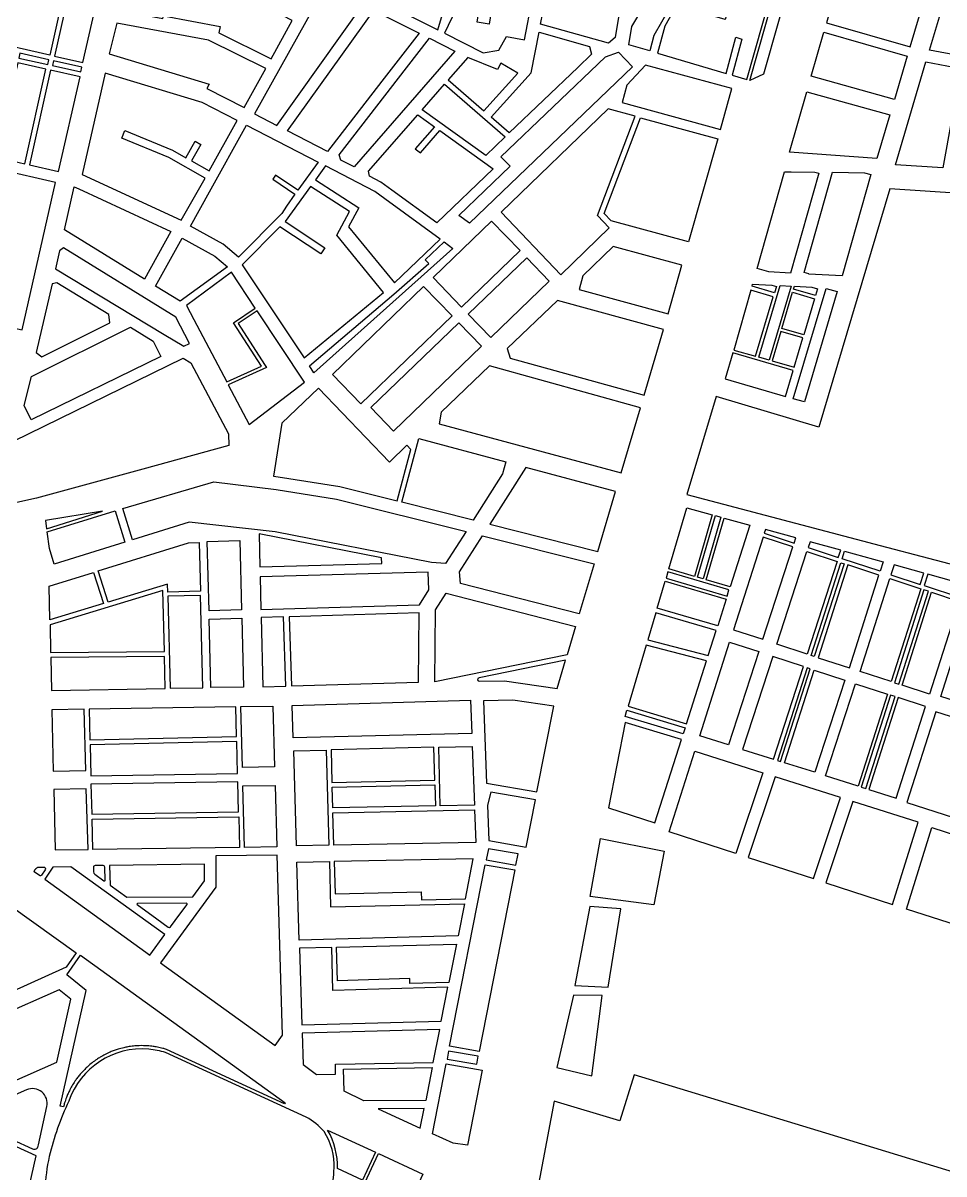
# Model space of a CAD drawing. Extents: x 407811 to 416949, y 4498993 to 4508589.
# Drawn here: x 409606 to 410173, y 4501541 to 4502249 of the extents above; entities that cross this region are included whole.
import ezdxf

# ---------------------------------------------------------------- set-up
doc = ezdxf.new("R2010")
doc.units = 0
doc.header["$LTSCALE"] = 40
doc.header["$MEASUREMENT"] = 0
doc.layers.add('Images', color=253, linetype='CONTINUOUS')
doc.layers.add('ΟΙΚ. ΤΕΤΡΑΓΩΝΑ ΣΤΑΥΡΟΥΠΟΛΗ', color=74, linetype='CONTINUOUS')
picture_1 = doc.add_image_def('image1.tif', size_in_pixel=(10278, 10088))

msp = doc.modelspace()

# ---------------------------------------------------------------- linework, layer by layer
at = {"layer": 'ΟΙΚ. ΤΕΤΡΑΓΩΝΑ ΣΤΑΥΡΟΥΠΟΛΗ'}
for points in [[(409899.87, 4502345.05), (410013.86, 4502325.56), (410022.02, 4502321.91), (410031.59, 4502318.01), (410049.05, 4502314.26), (410041.73, 4502285.48), (410030.59, 4502288.33), (410016.46, 4502263.32), (410008.27, 4502265.72), (409994.2, 4502241.02), (409991.6, 4502231.41), (409978.77, 4502235.2), (409980.56, 4502246.5), (410005.85, 4502288.91), (410003.32, 4502290.54), (409988.48, 4502299.9), (409906.59, 4502311.17), (409896.55, 4502331.37)], [(410119.66, 4502316.47), (410100.31, 4502248.67), (410151.83, 4502233.95), (410171.95, 4502301.56)], [(409581.84, 4502305.95), (409636.71, 4502293.59), (409622.36, 4502228.92), (409567.49, 4502241.3)], [(409847.54, 4502299.36), (409833.74, 4502258.22), (409861.1, 4502244.45), (409876.43, 4502295.52)], [(409880.68, 4502294.93), (409872.2, 4502256.91), (409865.34, 4502242.31), (409889.09, 4502230.3), (409898.81, 4502231.83), (409903.51, 4502240.37), (409914.44, 4502238.28), (409919.23, 4502263.07), (409895.77, 4502266.77), (409892.81, 4502247.84), (409885.4, 4502249.06), (409892.36, 4502293.34)], [(409673.18, 4502290.43), (409665.36, 4502256.33), (409692, 4502251.37), (409692.34, 4502252.99), (409727.31, 4502246.44), (409726.38, 4502242.52), (409758.6, 4502226.59), (409771.59, 4502250.05), (409747.33, 4502262.81), (409748.97, 4502266.5), (409773.54, 4502253.54), (409783.67, 4502271.88), (409751.01, 4502272.93)], [(410048.62, 4502292.33), (410038.01, 4502250.68), (410017.38, 4502256.76), (410018.31, 4502259.61), (410009.69, 4502262.15), (410000.88, 4502246.68), (409996.41, 4502230.01), (410038.58, 4502217.57), (410044.53, 4502239.8), (410048.2, 4502238.6), (410042.25, 4502216.43), (410051.38, 4502213.78), (410071.5, 4502284.89)], [(409636.66, 4502279.51), (409625.29, 4502228.26), (409642.72, 4502224.33), (409654.35, 4502275.53)], [(410073.4, 4502284.27), (410080.06, 4502282.1), (410061.66, 4502217.04), (410053.3, 4502213.22)], [(409790.73, 4502269.11), (409748.38, 4502192.71), (409762, 4502185.66), (409815.11, 4502259.78), (409802.07, 4502266.38)], [(409927.14, 4502261.86), (409972.73, 4502254.71), (409970.36, 4502239.6), (409966.3, 4502236.11), (409924.45, 4502247.93)], [(410172.97, 4502262.87), (410188.94, 4502260.38), (410182.36, 4502228.41), (410163.77, 4502231.91)], [(409826.68, 4502212.82), (409793.18, 4502169.63), (409768.65, 4502182.26), (409821.8, 4502256.38), (409849.59, 4502242.43)], [(409663.58, 4502248.53), (409658.82, 4502229.59), (409720.39, 4502210.97), (409719.02, 4502208.36), (409741.95, 4502196.54), (409755.25, 4502220.55), (409719.97, 4502237.97)], [(409947.25, 4502221.23), (409905.17, 4502180.95), (409893.96, 4502190.66), (409918.67, 4502217.96), (409923.5, 4502243), (409954.58, 4502234.21), (409955.78, 4502229.39)], [(410098.65, 4502242.93), (410150.13, 4502228.21), (410142.21, 4502201.61), (410090.95, 4502215.9)], [(409603.99, 4502229.99), (409603.32, 4502227.07), (409621.13, 4502223.1), (409621.71, 4502225.99)], [(409972.4, 4502230.72), (409981.07, 4502221.69), (409880.64, 4502125.41), (409874.01, 4502130.24), (409905.6, 4502160.51), (409900.05, 4502166.34), (409964.28, 4502227.87)], [(409602.65, 4502224.14), (409589.33, 4502166.09), (409606.94, 4502162.02), (409619.87, 4502220.26)], [(409624.64, 4502225.34), (409623.99, 4502222.41), (409641.39, 4502218.48), (409642.05, 4502221.41)], [(409879.58, 4502227.39), (409867.59, 4502213.68), (409889.43, 4502194.62), (409910.32, 4502217.68), (409900.05, 4502223.83), (409897.8, 4502220.09)], [(409989.09, 4502222.68), (409977.54, 4502210.28), (409974.65, 4502199.66), (410035.1, 4502183.2), (410042.18, 4502208.22)], [(410161.6, 4502224.73), (410183.03, 4502220.66), (410172.03, 4502159.52), (410142.76, 4502161.44)], [(409622.79, 4502219.6), (409609.87, 4502161.35), (409627.73, 4502157.22), (409640.97, 4502215.5)], [(409668.51, 4502182.47), (409697.82, 4502170.43), (409706.06, 4502165.72), (409711.77, 4502175.95), (409715.26, 4502173.94), (409709.55, 4502163.77), (409720.39, 4502157.61), (409737.6, 4502188.67), (409716.05, 4502199.81), (409656.52, 4502217.75), (409654.06, 4502206.94), (409642.25, 4502155.49), (409703.24, 4502127.3), (409717.96, 4502153.24), (409695.58, 4502165.94), (409666.62, 4502177.86)], [(409865.35, 4502211.07), (409902.72, 4502178.58), (409890.74, 4502167.06), (409851.5, 4502195.18)], [(410088.21, 4502206.28), (410139.36, 4502192.06), (410131.42, 4502165.34), (410077.61, 4502169.2)], [(409965.93, 4502195.82), (409900.07, 4502132.34), (409936.8, 4502093.79), (409966.65, 4502122.53), (409959.38, 4502130.11), (409982.63, 4502191.27)], [(409848.85, 4502192.19), (409859.23, 4502184.72), (409847.22, 4502171.14), (409850.5, 4502168.75), (409862.51, 4502182.4), (409895.23, 4502158.92), (409860.5, 4502125.67), (409832.83, 4502145.87), (409826.01, 4502150.77), (409819.1, 4502154.34), (409818.52, 4502157.38)], [(409986, 4502190.35), (410033.46, 4502177.43), (410015.51, 4502114.03), (409967.95, 4502126.95), (409963.64, 4502131.45)], [(409720.73, 4502144.86), (409743.37, 4502185.72), (409787.47, 4502163.02), (409774.94, 4502145.69), (409761.33, 4502155.04), (409759.69, 4502152.61), (409773.22, 4502143.32), (409767.98, 4502136.03), (409765.14, 4502131.35), (409738.56, 4502104.63), (409729.06, 4502112.54), (409709.02, 4502123.72)], [(409605.37, 4502059.9), (409625.94, 4502150.45), (409591.98, 4502158.29), (409572.37, 4502067.14)], [(409791.98, 4502160.69), (409785.8, 4502152.15), (409812.51, 4502134.92), (409806.28, 4502123.27), (409834.5, 4502088.82), (409862.57, 4502115.72), (409828.61, 4502140.52), (409822.4, 4502145.04)], [(410078.63, 4502157.08), (410093.23, 4502156.9), (410095.64, 4502156.22), (410078.25, 4502094.8), (410064.87, 4502095.53), (410057.65, 4502097.65), (410074.49, 4502157.13)], [(410104.1, 4502156.77), (410123.78, 4502156.52), (410127.63, 4502155.43), (410109.97, 4502093.06), (410089.51, 4502094.18), (410089.54, 4502094.31), (410086.66, 4502095.15)], [(409640.19, 4502146.53), (409696.8, 4502120.26), (409680.6, 4502091.01), (409631.36, 4502121.41), (409637.41, 4502147.83)], [(409782.84, 4502148.1), (409767.2, 4502126.41), (409791.71, 4502110.33), (409789.23, 4502106.59), (409764.01, 4502123.17), (409740.8, 4502099.81), (409778.82, 4502042.7), (409827.72, 4502082.9), (409798.95, 4502118.06), (409806.76, 4502132.65)], [(410139.39, 4502146.63), (410095.74, 4502000.03), (410032.49, 4502018.86), (410014.52, 4501958.5), (410133.45, 4501927.27), (410252.39, 4501896.04), (410371.33, 4501864.82), (410368.54, 4501813.9), (410452.23, 4501794.83), (410481.97, 4501853.84), (410522.19, 4502033.67), (410547.52, 4502073.39), (410484.29, 4502116.9), (410362.86, 4502131.91), (410251.13, 4502139.27)], [(409894.31, 4502126.78), (409911.76, 4502108.57), (409875.71, 4502073.89), (409858.25, 4502092.03), (409870.69, 4502104)], [(409703.78, 4502116.3), (409723.89, 4502105.12), (409731.7, 4502098.59), (409702.55, 4502077.44), (409687.41, 4502086.8)], [(409692.78, 4502057.04), (409704.76, 4502049.81), (409708.3, 4502051.55), (409699.85, 4502067.57), (409630.74, 4502110.24), (409628.38, 4502108.37), (409625.86, 4502097.37)], [(409870.49, 4502109.94), (409784.95, 4502033.5), (409782.17, 4502037.68), (409834.12, 4502081.75), (409855.56, 4502100.69), (409853.48, 4502102.86), (409865.03, 4502113.93)], [(409969.11, 4502111.09), (409950.49, 4502093.17), (409948.17, 4502084.69), (410002.95, 4502069.63), (410011.43, 4502099.59)], [(409915.91, 4502104.24), (409879.87, 4502069.57), (409893.71, 4502055.19), (409929.72, 4502089.84)], [(409710.94, 4502066.3), (409731.24, 4502027.86), (409752.73, 4502037.54), (409735.47, 4502064.21), (409748.85, 4502073.29), (409734.1, 4502095.39), (409706.48, 4502074.76)], [(409626.77, 4502088.68), (409623.77, 4502088.25), (409614.04, 4502045.85), (409617.4, 4502043.22), (409659.31, 4502064.08), (409658.78, 4502069.39)], [(410068.35, 4502082.63), (410054.54, 4502086.68), (410054.93, 4502088.06), (410066.65, 4502087.42), (410069.52, 4502086.58)], [(410071.78, 4502087.14), (410078.6, 4502086.77), (410065.04, 4502041.26), (410058.66, 4502043.09)], [(409852.46, 4502086.44), (409796.35, 4502032.37), (409813.71, 4502014.25), (409869.99, 4502068.39)], [(410067.63, 4502080.23), (410053.86, 4502084.27), (410043.44, 4502047.46), (410056.74, 4502043.64)], [(410079.54, 4502082.94), (410092.98, 4502079.01), (410086.37, 4502056.81), (410072.94, 4502060.76)], [(410100.1, 4502085.39), (410106.97, 4502083.35), (410086.76, 4502015.48), (410079.88, 4502017.48)], [(410080.65, 4502086.65), (410091.29, 4502086.07), (410094.78, 4502085.05), (410093.55, 4502080.93), (410080.12, 4502084.86)], [(409934.73, 4502078.01), (409903.95, 4502048.39), (409905.7, 4502042.5), (409988.11, 4502019.62), (410000.1, 4502060.04)], [(409754.49, 4502038.5), (409755.68, 4502036.65), (409732.17, 4502026.05), (409745.04, 4502001.69), (409779.18, 4502027.76), (409749.95, 4502071.6), (409738.22, 4502063.7)], [(409671.97, 4502061.41), (409686.08, 4502052.94), (409690.7, 4502043.49), (409610.99, 4502004.44), (409606.61, 4502013.39), (409611.04, 4502031.08)], [(409874.17, 4502064.09), (409820.02, 4502012), (409833.84, 4501997.58), (409888.07, 4502049.77)], [(410072.37, 4502058.84), (410066.97, 4502040.7), (410080.42, 4502036.84), (410085.8, 4502054.9)], [(410042.78, 4502045.66), (410038.03, 4502029.65), (410075.08, 4502018.88), (410079.84, 4502034.88)], [(409679.55, 4501974.19), (409614.28, 4501956.37), (409472.42, 4501924.91), (409470.57, 4501931.6), (409477.9, 4501964.63), (409600.01, 4501991.29), (409704.44, 4502042.44), (409709.23, 4502039.55), (409732.25, 4501995.92), (409732.59, 4501988.67)], [(409892.89, 4502037.75), (409863.27, 4502009.24), (409861.96, 4502002.03), (409973.97, 4501971.95), (409985.84, 4502011.95)], [(409787.71, 4502024.04), (409765.25, 4502002.39), (409760.03, 4501969.88), (409762.84, 4501969.52), (409800.89, 4501963.55), (409836.2, 4501954.65), (409844.61, 4501986.34), (409842.14, 4501988.91), (409831.34, 4501978.51)], [(409849.47, 4501992.96), (409903.01, 4501978.58), (409901, 4501971.3), (409882.94, 4501942.86), (409839.11, 4501953.91)], [(409915.37, 4501975.26), (409893.15, 4501940.29), (409959.61, 4501923.53), (409970.56, 4501960.44)], [(409723.41, 4501966.46), (409761.72, 4501961.6), (409798.84, 4501955.77), (409878.52, 4501935.91), (409865.91, 4501916.04), (409857.35, 4501916.77), (409761.1, 4501935.53), (409708.05, 4501941.52), (409673.32, 4501930.73), (409667.33, 4501950.03)], [(409654.8, 4501948.23), (409619.75, 4501942.51), (409620.43, 4501937.56)], [(409662.55, 4501948.54), (409668.54, 4501929.25), (409625.09, 4501915.76), (409622.12, 4501925.31), (409620.71, 4501935.55)], [(410003.39, 4501912.89), (410014.52, 4501950.42), (410030.11, 4501946.12), (410019.15, 4501908.23)], [(410032.04, 4501945.58), (410035.42, 4501944.65), (410024.42, 4501906.68), (410021.07, 4501907.67)], [(410037.34, 4501944.12), (410053.21, 4501939.74), (410041.1, 4501901.75), (410026.34, 4501906.11)], [(409751.16, 4501934.41), (409751.67, 4501914.02), (409826.63, 4501916.1), (409826.53, 4501919.72)], [(409888.64, 4501933.18), (409957.33, 4501915.86), (409948.22, 4501885.14), (409875.07, 4501903.91), (409874.5, 4501910.91)], [(410061.35, 4501932.32), (410043.2, 4501875.4), (410061.28, 4501869.53), (410079.73, 4501926.3)], [(410062.86, 4501937.07), (410062.11, 4501934.7), (410080.5, 4501928.68), (410081.55, 4501931.91)], [(409658.32, 4501892.39), (409652.05, 4501911.56), (409707.83, 4501928.88), (409714.32, 4501929.05), (409715.06, 4501899.06), (409694.94, 4501898.52), (409694.82, 4501903.44)], [(409739.26, 4501930.26), (409740.34, 4501887.57), (409720.36, 4501886.99), (409719.3, 4501929.76)], [(410090.24, 4501929.51), (410089.06, 4501925.88), (410107.66, 4501919.8), (410109.11, 4501924.3)], [(410088.28, 4501923.51), (410106.9, 4501917.42), (410088.58, 4501860.34), (410069.75, 4501866.48)], [(410111.52, 4501923.63), (410135.19, 4501917.1), (410133.34, 4501911.4), (410110.04, 4501919.02)], [(409649.18, 4501910.67), (409655.45, 4501891.52), (409622.42, 4501881.52), (409621.96, 4501902.22)], [(409855.22, 4501910.89), (409751.83, 4501908.02), (409752.33, 4501887.92), (409849.84, 4501890.75), (409855.64, 4501899.88)], [(410040.37, 4501899.88), (410002.82, 4501910.97), (410001.68, 4501907.13), (410039.24, 4501896.05)], [(410109.28, 4501916.64), (410111.18, 4501916.02), (410092.86, 4501858.94), (410090.95, 4501859.56)], [(410113.55, 4501915.24), (410095.23, 4501858.16), (410114.45, 4501851.88), (410132.62, 4501909)], [(410141.94, 4501915.23), (410139.99, 4501909.22), (410158.08, 4501903.3), (410160.26, 4501910.18)], [(410001.12, 4501905.22), (410038.67, 4501894.13), (410033.46, 4501877.78), (409996.21, 4501888.68)], [(410139.27, 4501906.83), (410158.37, 4501900.58), (410140.25, 4501843.45), (410121.11, 4501849.71)], [(410162.67, 4501909.51), (410160.46, 4501902.53), (410182.76, 4501895.23), (410185.33, 4501903.25)], [(409691.92, 4501899.43), (409622.5, 4501878.41), (409622.88, 4501861.35), (409692.86, 4501862.01)], [(409715.12, 4501896.48), (409695, 4501896.14), (409696.43, 4501839.35), (409716.53, 4501839.7)], [(409866.24, 4501897.91), (409945.95, 4501877.47), (409940.72, 4501859.86), (409859.38, 4501843.35), (409859.68, 4501887.58)], [(410160.27, 4501899.96), (410142.15, 4501842.83), (410145, 4501841.9), (410163.12, 4501899.02)], [(410165.03, 4501898.4), (410182, 4501892.85), (410163.76, 4501835.77), (410146.9, 4501841.28)], [(410208.68, 4501822.29), (410170.65, 4501834.34), (410192.08, 4501901.39), (410233, 4501890.09), (410211.54, 4501821.39)], [(409740.46, 4501882.57), (409741.53, 4501840.12), (409721.53, 4501839.78), (409720.48, 4501881.99)], [(409766.28, 4501883.32), (409752.46, 4501882.92), (409753.53, 4501840.28), (409767.59, 4501840.69)], [(409771.09, 4501840.79), (409849.38, 4501843.08), (409849.66, 4501885.75), (409769.78, 4501883.42)], [(409995.36, 4501885.81), (409990.44, 4501869.23), (410027.65, 4501859.55), (410032.55, 4501874.92)], [(410040.76, 4501867.77), (410058.81, 4501861.93), (410040.15, 4501804.5), (410022.39, 4501810.14)], [(409978.3, 4501828.31), (410014.23, 4501817.46), (410026.58, 4501856.21), (409989.45, 4501865.87)], [(409692.94, 4501859.01), (409622.94, 4501858.35), (409623.39, 4501838.1), (409693.43, 4501839.3)], [(410067.28, 4501858.88), (410048.73, 4501801.78), (410067.84, 4501795.72), (410086.13, 4501852.72)], [(410088.51, 4501851.94), (410070.22, 4501794.97), (410072.13, 4501794.36), (410090.41, 4501851.32)], [(410092.79, 4501850.54), (410111.62, 4501844.39), (410093.2, 4501787.68), (410074.51, 4501793.61)], [(410118.28, 4501842.21), (410137.83, 4501835.83), (410119.87, 4501779.22), (410099.87, 4501785.56)], [(410139.73, 4501835.21), (410121.77, 4501778.61), (410124.63, 4501777.71), (410142.58, 4501834.27)], [(410144.48, 4501833.65), (410126.54, 4501777.1), (410143.3, 4501771.78), (410161.32, 4501828.15)], [(409643.53, 4501826.44), (409623.69, 4501826.1), (409624.53, 4501788.32), (409644.59, 4501788.81)], [(409736.87, 4501828.04), (409646.53, 4501826.49), (409647.06, 4501807.69), (409737.36, 4501809.66)], [(409759.61, 4501828.43), (409760.65, 4501790.96), (409740.87, 4501790.65), (409739.87, 4501828.1)], [(409881.3, 4501832.01), (409882.06, 4501811.66), (409772.16, 4501808.9), (409771.61, 4501828.8)], [(409907.31, 4501832.14), (409889.32, 4501831.74), (409891.21, 4501780.93), (409922.2, 4501775.76), (409932.57, 4501828.41)], [(410013.47, 4501815.08), (410012.25, 4501811.27), (409976.45, 4501822.08), (409977.59, 4501825.91)], [(409976.46, 4501818.42), (409966.13, 4501765.94), (409994.82, 4501756.61), (410011.19, 4501807.93)], [(410205.11, 4501812.93), (410167.61, 4501824.81), (410149.81, 4501769.16), (410189.97, 4501756.18), (410207.97, 4501812.03)], [(409737.44, 4501806.66), (409647.14, 4501804.69), (409647.68, 4501785.48), (409737.97, 4501786.89)], [(409792.47, 4501801.41), (409794.12, 4501742.87), (409774.1, 4501742.48), (409772.53, 4501800.91)], [(409858.74, 4501803.07), (409795.47, 4501801.48), (409796.03, 4501781.47), (409859.27, 4501782.94)], [(409882.36, 4501803.67), (409883.71, 4501767.56), (409862.69, 4501767.15), (409861.74, 4501803.15)], [(410019.35, 4501800.61), (410061.11, 4501787.36), (410044.65, 4501737.78), (410003.57, 4501751.13)], [(410068.74, 4501784.94), (410052.26, 4501735.31), (410092.37, 4501722.27), (410108.94, 4501772.19)], [(409644.79, 4501777.51), (409624.78, 4501777.03), (409625.61, 4501739.99), (409645.91, 4501740.25)], [(409738.1, 4501781.89), (409647.7, 4501780.48), (409648.26, 4501761.95), (409738.59, 4501763.33)], [(409761.09, 4501779.66), (409762.11, 4501741.78), (409742.18, 4501741.52), (409741.17, 4501779.35)], [(409859.35, 4501779.94), (409859.69, 4501767.09), (409796.47, 4501765.85), (409796.12, 4501778.47)], [(409893.87, 4501775.42), (409891.72, 4501767.46), (409892.53, 4501745.68), (409915.48, 4501741.66), (409921.23, 4501770.85)], [(410116.57, 4501769.77), (410099.98, 4501719.8), (410141.05, 4501706.45), (410156.8, 4501757.01)], [(409883.82, 4501764.56), (409884.56, 4501744.58), (409797.12, 4501742.92), (409796.56, 4501762.86)], [(409738.67, 4501760.34), (409739.18, 4501741.48), (409648.91, 4501740.29), (409648.35, 4501758.95)], [(410149.59, 4501703.58), (410165.19, 4501753.68), (410283.25, 4501715.5), (410267.72, 4501665.47), (410243.11, 4501673.47)], [(409890.99, 4501733.77), (409909.22, 4501730.58), (409910.57, 4501737.45), (409892.35, 4501740.64)], [(409961.25, 4501746.89), (410000.45, 4501739.16), (409994.05, 4501706.2), (409954.84, 4501711.39)], [(409762.26, 4501736.78), (409724.57, 4501736.28), (409724.58, 4501717.03), (409690.46, 4501670.52), (409761.06, 4501619.68), (409765.65, 4501626.05)], [(409882.99, 4501734.55), (409797.41, 4501732.93), (409797.97, 4501713.01), (409850.98, 4501714.19), (409851.08, 4501709.2), (409878.12, 4501709.8)], [(409635.37, 4501729.5), (409624.15, 4501729.43), (409619.26, 4501721.86), (409681.56, 4501676.99), (409683.97, 4501675.19), (409693.18, 4501687.86)], [(409717.58, 4501731.19), (409659.21, 4501730.43), (409659.58, 4501718.23), (409669.82, 4501710.85), (409710.39, 4501711.16), (409717.58, 4501720.9)], [(409794.41, 4501732.87), (409795.2, 4501704.95), (409877.53, 4501706.79), (409873.63, 4501687.02), (409775.87, 4501684.51), (409774.4, 4501732.49)], [(409890.41, 4501730.82), (409908.64, 4501727.63), (409886.65, 4501615.99), (409868.42, 4501619.18)], [(409598.74, 4501705.06), (409638.59, 4501676.62), (409632.43, 4501667.78), (409553.81, 4501632.3), (409551.29, 4501637.78)], [(409954.83, 4501705.05), (409945.58, 4501656.46), (409966.1, 4501655.54), (409973.8, 4501703.72)], [(409795.9, 4501680.02), (409776.02, 4501679.51), (409777.46, 4501632.26), (409863.3, 4501634.57), (409867.42, 4501655.47), (409796.65, 4501653.4)], [(409872.64, 4501681.99), (409868.01, 4501658.49), (409844.02, 4501657.79), (409843.93, 4501660.79), (409799.48, 4501659.49), (409798.9, 4501680.1)], [(409628.11, 4501653.95), (409553.57, 4501620.99), (409569.81, 4501584.29), (409626.64, 4501609.34), (409635.28, 4501648.24)], [(409944.58, 4501650.53), (409934.36, 4501606.16), (409955.86, 4501601.02), (409962.3, 4501650.47)], [(409862.31, 4501629.54), (409777.62, 4501627.26), (409778.21, 4501607.87), (409786.56, 4501601.86), (409798.25, 4501602.06), (409798.12, 4501608.06), (409858.28, 4501609.1)], [(409867.84, 4501616.24), (409866.88, 4501611.33), (409885.1, 4501608.14), (409886.07, 4501613.04)], [(409857.69, 4501606.09), (409853.7, 4501585.84), (409815.71, 4501585.69), (409803.48, 4501591.5), (409803.19, 4501605.15)], [(409866.3, 4501608.39), (409888.46, 4501604.5), (409879.38, 4501558.39), (409870.55, 4501559.55), (409857.83, 4501565.4)], [(409852.72, 4501580.83), (409824.49, 4501580.72), (409850.35, 4501568.84)], [(409565.8, 4501573.78), (409526.45, 4501556.44), (409524.44, 4501548.79), (409605.01, 4501511.81), (409613.88, 4501551.81)], [(409824.69, 4501553.12), (409851.95, 4501540.59), (409832.5, 4501498.35), (409805.04, 4501510.97)]]:
    msp.add_lwpolyline(points, close=True, dxfattribs=at)
at = {"layer": 'ΟΙΚ. ΤΕΤΡΑΓΩΝΑ ΣΤΑΥΡΟΥΠΟΛΗ', "ltscale": 0.8}
msp.add_lwpolyline([(409855.95, 4502239.22), (409871.67, 4502231.3), (409809.59, 4502160.07), (409801.55, 4502164.16), (409800.42, 4502167.54), (409841.87, 4502221.02)], close=True, dxfattribs=at)
at = {"layer": 'ΟΙΚ. ΤΕΤΡΑΓΩΝΑ ΣΤΑΥΡΟΥΠΟΛΗ'}
for points in [[(409939.76, 4501856.6), (409886.52, 4501845.8, 0.906071), (409886.78, 4501843.69), (409902.12, 4501844.03), (409934.6, 4501839.23)], [(409618.58, 4501729.4, -0.592715), (409619.48, 4501727.73), (409617.36, 4501724.45, -0.429636), (409616.01, 4501724.2), (409612.77, 4501726.53, -0.022783), (409612.89, 4501726.91, -0.021807), (409613.05, 4501727.27, -0.021693), (409613.23, 4501727.61, -0.026932), (409613.5, 4501728.01, -0.030685), (409613.86, 4501728.43, -0.030314), (409614.26, 4501728.8, -0.031081), (409614.71, 4501729.12, -0.031094), (409615.2, 4501729.38)], [(409655.21, 4501730.37), (409650.21, 4501730.31, 0.419239), (409649.24, 4501729.3), (409649.33, 4501726.44, 0.233213), (409650.05, 4501725.09), (409655.71, 4501721.02, 0.616725), (409656.48, 4501721.44), (409656.24, 4501729.39, 0.409231)], [(409676.11, 4501706.32), (409688.33, 4501697.52), (409695.3, 4501692.5, 0.402003), (409696.71, 4501692.7), (409702.39, 4501700.36), (409706.83, 4501706.34, 0.612354), (409706.41, 4501707.13), (409676.31, 4501706.9, 0.705155)], [(409634.73, 4501592.39, 0.01301), (409633.61, 4501590.03, 0.012992), (409632.61, 4501587.63, 0.017377), (409631.48, 4501584.34, 0.012913), (409630.79, 4501581.86), (409628.84, 4501582.29), (409644.65, 4501653.56), (409632.76, 4501663.03), (409641.21, 4501675.18), (409767.16, 4501584.48), (409766.87, 4501583.85), (409694.15, 4501617.23, 0.011371), (409691.95, 4501617.87, 0.01734), (409688.56, 4501618.66, 0.012942), (409685.99, 4501619.08, 0.017345), (409682.54, 4501619.45, 0.017341), (409677.33, 4501619.54, 0.01734), (409673.86, 4501619.29, 0.017341), (409670.42, 4501618.81, 0.012951), (409667.87, 4501618.29, 0.017353), (409664.51, 4501617.39, 0.012954), (409662.04, 4501616.56, 0.01296), (409659.62, 4501615.61, 0.017357), (409656.47, 4501614.14, 0.017355), (409653.43, 4501612.45, 0.01297), (409651.24, 4501611.05, 0.017378), (409648.44, 4501609.02, 0.017455), (409645.77, 4501606.78, 0.012989), (409643.88, 4501604.98, 0.017372), (409641.51, 4501602.44, 0.012977), (409639.85, 4501600.43, 0.012985), (409638.3, 4501598.34, 0.017387), (409636.42, 4501595.44, 0.017522)], [(409683.27, 4501617.37, 0.342721), (409634.06, 4501585.44, 0.049171), (409621.98, 4501551.4, 0.000099), (409621.97, 4501551.35, 0.038683), (409619.39, 4501531.25, 0.016137), (409620.09, 4501528.24, 0.218364), (409645.56, 4501497.59), (409727.08, 4501460.18, 0.00783), (409728.36, 4501459.85, 0.262263), (409767.99, 4501471.35, 0.013817), (409769.59, 4501473.07, 0.021985), (409784.12, 4501500.49, 0.003515), (409786.22, 4501504.99, 0.112409), (409797.12, 4501540.58, 0.009493), (409797.31, 4501543.85, 0.157099), (409791.22, 4501566.72, 0.092535), (409780.21, 4501575.53), (409693.6, 4501615.28, 0.058848)], [(409607.99, 4501592.38), (409574.05, 4501577.42, 0.647238), (409574.02, 4501573.33), (409611.82, 4501556.05, 0.477278), (409615.19, 4501557.73), (409615.39, 4501558.59), (409620.59, 4501582.05, 0.614556)], [(409793.35, 4501567.53), (409822.87, 4501553.95), (409814.85, 4501536.73), (409799.44, 4501543.92, 0.13861)]]:
    msp.add_lwpolyline(points, format="xyb", close=True, dxfattribs=at)
msp.add_lwpolyline([(410336.15, 4501493.73), (410218.09, 4501529.71), (410100.03, 4501565.69), (409981.97, 4501601.67), (409973.11, 4501573.22), (409932.76, 4501585.5), (409912.56, 4501477.68), (409892.36, 4501369.85), (409872.16, 4501262.02), (409851.96, 4501154.2), (409831.76, 4501046.37), (409811.56, 4500938.54), (409937.3, 4500937.1), (410063.04, 4500935.66), (410134.92, 4500934.83, 0.08627), (410193.32, 4500956.77, 0.092422), (410241.86, 4501009.03, -0.097169), (410343.76, 4501056.57), (410364.58, 4501158.93), (410385.39, 4501261.3), (410406.2, 4501363.67), (410427.02, 4501466.03), (410336.15, 4501493.73)], format="xyb", dxfattribs=at)

# ---------------------------------------------------------------- pictures from other files: only their frames are drawn
at = {"layer": 'Images'}
image = msp.add_image(picture_1, insert=(408162.93, 4500066.58), size_in_units=(8683.96, 8523.43), rotation=-0.692303, dxfattribs=at)
image.dxf.flags = 15

doc.saveas('drawing.dxf')
